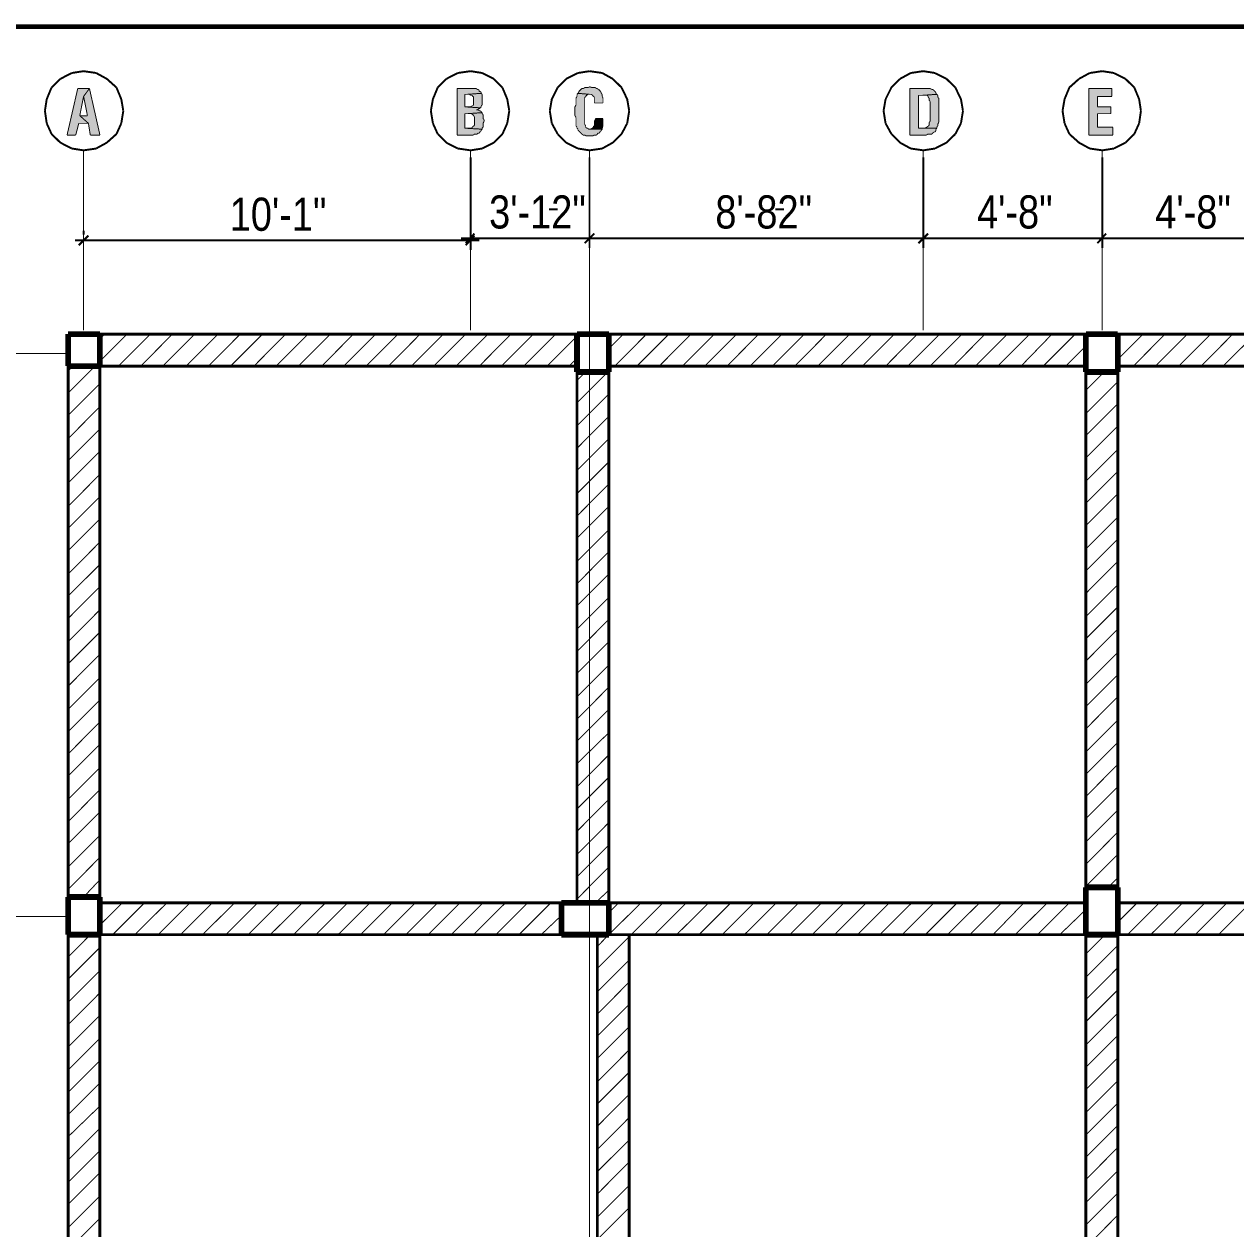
# Model space of a CAD drawing. Header units: millimetres. Extents: x 5 to 350, y 3 to 213.
# Drawn here: x 71.5 to 177.5, y 107.3 to 212.7 of the extents above; entities that cross this region are included whole.
import ezdxf

# ---------------------------------------------------------------- set-up
doc = ezdxf.new("R2010")
doc.units = ezdxf.units.MM
for name, color, linetype in [('H', 251, 'Continuous'), ('P', 255, 'Continuous'), ('T', 255, 'Continuous')]:
    doc.layers.add(name, color=color, linetype=linetype)
doc.styles.get("Standard").update_dxf_attribs({"font": 'arial.ttf'})

msp = doc.modelspace()

# ---------------------------------------------------------------- hatches: boundary and pattern name
at = {"layer": 'H', "linetype": 'Continuous'}
for points in [[(75.265, 203.024), (76.2, 207.098), (77.223, 207.098), (76.712, 206.41), (76.376, 204.717), (77.135, 204.047), (76.288, 204.047), (76.024, 203.024), (75.265, 203.024)], [(77.294, 203.024), (77.135, 204.047), (76.376, 204.717), (77.047, 204.717), (76.712, 206.41), (77.223, 207.098), (78.14, 203.024), (77.294, 203.024)], [(109.396, 203.024), (109.396, 207.098), (111.09, 207.098), (111.16, 207.01), (111.248, 207.01), (111.337, 206.922), (111.337, 206.834), (111.425, 206.834), (111.513, 206.763), (111.513, 206.675), (110.314, 206.587), (110.067, 206.587), (110.067, 205.493), (111.425, 205.405), (111.337, 205.317), (111.248, 205.317), (111.16, 205.228), (111.248, 205.228), (111.337, 205.14), (111.425, 205.14), (111.584, 204.982), (110.314, 204.893), (110.067, 204.893), (110.067, 203.623), (111.584, 203.535), (111.513, 203.447), (111.513, 203.376), (111.425, 203.376), (111.425, 203.288), (111.337, 203.2), (111.248, 203.2), (111.16, 203.112), (110.913, 203.112), (110.825, 203.024), (109.396, 203.024)], [(121.408, 205.828), (121.408, 206.34), (121.162, 206.587), (120.985, 206.587), (119.98, 206.675), (120.05, 206.763), (120.05, 206.834), (120.315, 207.098), (120.474, 207.098), (120.562, 207.186), (120.897, 207.186), (120.985, 207.257), (121.162, 207.186), (121.497, 207.186), (121.585, 207.098), (121.673, 207.098), (121.744, 207.01), (121.832, 207.01), (121.832, 206.922), (121.92, 206.922), (121.92, 206.834), (122.008, 206.763), (122.008, 206.675), (122.096, 206.587), (122.096, 206.41), (122.167, 206.252), (122.167, 205.828), (121.408, 205.828)], [(149.013, 203.024), (149.013, 207.098), (150.795, 207.098), (150.954, 207.01), (151.042, 207.01), (151.306, 206.763), (151.306, 206.675), (151.377, 206.587), (150.107, 206.498), (149.772, 206.498), (149.772, 203.623), (151.377, 203.623), (151.306, 203.535), (151.306, 203.376), (151.218, 203.288), (151.13, 203.288), (150.954, 203.112), (150.618, 203.112), (150.46, 203.024), (149.013, 203.024)], [(164.677, 203.024), (164.677, 207.098), (166.705, 207.098), (166.705, 206.41), (165.435, 206.41), (165.435, 205.493), (166.617, 205.493), (166.617, 204.893), (165.435, 204.893), (165.435, 203.712), (166.793, 203.712), (166.793, 203.024), (164.677, 203.024)], [(111.425, 205.405), (110.067, 205.493), (110.578, 205.493), (110.666, 205.564), (110.737, 205.564), (110.825, 205.652), (110.825, 206.41), (110.737, 206.41), (110.737, 206.498), (110.578, 206.498), (110.49, 206.587), (110.314, 206.587), (111.513, 206.675), (111.584, 206.587), (111.584, 205.652), (111.513, 205.564), (111.513, 205.493), (111.425, 205.405)], [(120.65, 202.953), (120.562, 203.024), (120.403, 203.024), (119.98, 203.447), (119.98, 203.535), (119.892, 203.623), (119.892, 203.712), (119.803, 203.8), (119.803, 204.558), (119.715, 204.717), (119.715, 205.493), (119.803, 205.652), (119.803, 206.252), (119.892, 206.41), (119.892, 206.587), (119.98, 206.675), (120.985, 206.587), (120.826, 206.587), (120.65, 206.41), (120.65, 206.34), (120.562, 206.34), (120.562, 203.958), (120.65, 203.87), (120.65, 203.712), (120.738, 203.623), (120.826, 203.623), (120.897, 203.535), (122.096, 203.535), (122.008, 203.447), (122.008, 203.376), (121.92, 203.376), (121.92, 203.288), (121.832, 203.2), (121.744, 203.2), (121.585, 203.024), (121.408, 203.024), (121.32, 202.953), (120.65, 202.953)], [(150.372, 203.623), (150.46, 203.712), (150.53, 203.712), (150.707, 203.87), (150.707, 204.135), (150.795, 204.223), (150.795, 205.987), (150.707, 206.075), (150.707, 206.252), (150.618, 206.34), (150.618, 206.41), (150.53, 206.498), (150.107, 206.498), (151.377, 206.587), (151.465, 206.498), (151.465, 206.34), (151.553, 206.252), (151.553, 204.135), (151.465, 203.958), (151.465, 203.8), (151.377, 203.712), (151.377, 203.623), (150.372, 203.623)], [(111.584, 203.535), (110.067, 203.623), (110.666, 203.623), (110.913, 203.87), (110.913, 204.646), (110.825, 204.717), (110.825, 204.805), (110.737, 204.805), (110.666, 204.893), (110.314, 204.893), (111.584, 204.982), (111.584, 204.893), (111.672, 204.805), (111.672, 204.47), (111.76, 204.382), (111.76, 204.223), (111.672, 204.047), (111.672, 203.712), (111.584, 203.623), (111.584, 203.535)], [(121.073, 203.535), (121.25, 203.623), (121.32, 203.712), (121.32, 203.8), (121.408, 203.8), (121.408, 204.223), (121.497, 204.382), (121.497, 204.47), (122.167, 204.47), (122.167, 203.8), (122.096, 203.623), (122.096, 203.535), (121.073, 203.535)]]:
    msp.add_hatch(color=256, dxfattribs=at).paths.add_polyline_path(points)

# ---------------------------------------------------------------- linework, layer by layer
at = {"layer": 'P'}
for points, const_width in [([(5.256, 212.513), (350.273, 212.513)], 0.423), ([(5.256, 212.513), (350.273, 212.513)], 0.423), ([(74.683, 207.945), (73.907, 207.186)], 0.169), ([(75.688, 208.456), (74.683, 207.945)], 0.169), ([(76.712, 208.615), (75.688, 208.456)], 0.169), ([(77.805, 208.456), (76.712, 208.615)], 0.169), ([(78.74, 207.945), (77.805, 208.456)], 0.169), ([(79.587, 207.186), (78.74, 207.945)], 0.169), ([(108.462, 207.945), (107.703, 207.186)], 0.169), ([(109.467, 208.456), (108.462, 207.945)], 0.169), ([(110.578, 208.615), (109.467, 208.456)], 0.169), ([(111.584, 208.456), (110.578, 208.615)], 0.169), ([(112.607, 207.945), (111.584, 208.456)], 0.169), ([(113.365, 207.186), (112.607, 207.945)], 0.169), ([(118.957, 207.945), (118.198, 207.186)], 0.169), ([(119.98, 208.456), (118.957, 207.945)], 0.169), ([(120.985, 208.615), (119.98, 208.456)], 0.169), ([(122.096, 208.456), (120.985, 208.615)], 0.169), ([(123.014, 207.945), (122.096, 208.456)], 0.169), ([(123.79, 207.186), (123.014, 207.945)], 0.169), ([(148.167, 207.945), (147.408, 207.186)], 0.169), ([(149.102, 208.456), (148.167, 207.945)], 0.169), ([(150.195, 208.615), (149.102, 208.456)], 0.169), ([(151.218, 208.456), (150.195, 208.615)], 0.169), ([(152.224, 207.945), (151.218, 208.456)], 0.169), ([(153, 207.186), (152.224, 207.945)], 0.169), ([(163.83, 207.945), (162.983, 207.186)], 0.169), ([(164.765, 208.456), (163.83, 207.945)], 0.169), ([(165.858, 208.615), (164.765, 208.456)], 0.169), ([(166.882, 208.456), (165.858, 208.615)], 0.169), ([(167.887, 207.945), (166.882, 208.456)], 0.169), ([(168.663, 207.186), (167.887, 207.945)], 0.169), ([(73.907, 207.186), (73.484, 206.163)], 0.169), ([(76.2, 207.098), (75.265, 203.024)], 0.085), ([(77.223, 207.098), (76.2, 207.098)], 0.085), ([(76.712, 206.41), (77.223, 207.098)], 0.085), ([(77.223, 207.098), (76.712, 206.41)], 0.085), ([(78.14, 203.024), (77.223, 207.098)], 0.085), ([(80.01, 206.163), (79.587, 207.186)], 0.169), ([(107.703, 207.186), (107.28, 206.163)], 0.169), ([(110.578, 207.098), (109.396, 207.098)], 0.085), ([(109.396, 207.098), (109.396, 203.024)], 0.085), ([(110.737, 207.098), (110.578, 207.098)], 0.085), ([(110.825, 207.098), (110.737, 207.098)], 0.085), ([(110.913, 207.098), (110.825, 207.098)], 0.085), ([(111.09, 207.098), (110.913, 207.098)], 0.085), ([(111.16, 207.01), (111.09, 207.098)], 0.085), ([(111.248, 207.01), (111.16, 207.01)], 0.085), ([(111.337, 206.922), (111.248, 207.01)], 0.085), ([(111.337, 206.834), (111.337, 206.922)], 0.085), ([(111.425, 206.834), (111.337, 206.834)], 0.085), ([(111.513, 206.763), (111.425, 206.834)], 0.085), ([(111.513, 206.675), (111.513, 206.763)], 0.085), ([(113.788, 206.163), (113.365, 207.186)], 0.169), ([(118.198, 207.186), (117.687, 206.163)], 0.169), ([(120.05, 206.763), (119.98, 206.675)], 0.085), ([(120.138, 206.922), (120.05, 206.834)], 0.085), ([(120.05, 206.834), (120.05, 206.763)], 0.085), ([(120.227, 207.01), (120.138, 206.922)], 0.085), ([(120.315, 207.098), (120.227, 207.01)], 0.085), ([(120.403, 207.098), (120.315, 207.098)], 0.085), ([(120.474, 207.098), (120.403, 207.098)], 0.085), ([(120.562, 207.186), (120.474, 207.098)], 0.085), ([(120.65, 207.186), (120.562, 207.186)], 0.085), ([(120.738, 207.186), (120.65, 207.186)], 0.085), ([(120.897, 207.186), (120.738, 207.186)], 0.085), ([(120.985, 207.257), (120.897, 207.186)], 0.085), ([(121.162, 207.186), (120.985, 207.257)], 0.085), ([(121.25, 207.186), (121.162, 207.186)], 0.085), ([(121.32, 207.186), (121.25, 207.186)], 0.085), ([(121.497, 207.186), (121.32, 207.186)], 0.085), ([(121.585, 207.098), (121.497, 207.186)], 0.085), ([(121.673, 207.098), (121.585, 207.098)], 0.085), ([(121.744, 207.01), (121.673, 207.098)], 0.085), ([(121.832, 207.01), (121.744, 207.01)], 0.085), ([(121.832, 206.922), (121.832, 207.01)], 0.085), ([(121.92, 206.922), (121.832, 206.922)], 0.085), ([(121.92, 206.834), (121.92, 206.922)], 0.085), ([(122.008, 206.763), (121.92, 206.834)], 0.085), ([(122.008, 206.675), (122.008, 206.763)], 0.085), ([(124.284, 206.163), (123.79, 207.186)], 0.169), ([(147.408, 207.186), (146.897, 206.163)], 0.169), ([(150.195, 207.098), (149.013, 207.098)], 0.085), ([(149.013, 207.098), (149.013, 203.024)], 0.085), ([(150.372, 207.098), (150.195, 207.098)], 0.085), ([(150.46, 207.098), (150.372, 207.098)], 0.085), ([(150.618, 207.098), (150.46, 207.098)], 0.085), ([(150.707, 207.098), (150.618, 207.098)], 0.085), ([(150.795, 207.098), (150.707, 207.098)], 0.085), ([(150.954, 207.01), (150.795, 207.098)], 0.085), ([(151.042, 207.01), (150.954, 207.01)], 0.085), ([(151.13, 206.922), (151.042, 207.01)], 0.085), ([(151.218, 206.834), (151.13, 206.922)], 0.085), ([(151.306, 206.763), (151.218, 206.834)], 0.085), ([(151.306, 206.675), (151.306, 206.763)], 0.085), ([(153.494, 206.163), (153, 207.186)], 0.169), ([(162.983, 207.186), (162.56, 206.163)], 0.169), ([(166.705, 207.098), (164.677, 207.098)], 0.085), ([(164.677, 207.098), (164.677, 203.024)], 0.085), ([(166.705, 206.41), (166.705, 207.098)], 0.085), ([(169.086, 206.163), (168.663, 207.186)], 0.169), ([(73.484, 206.163), (73.325, 205.14)], 0.169), ([(76.376, 204.717), (76.712, 206.41)], 0.085), ([(76.712, 206.41), (77.047, 204.717)], 0.085), ([(80.186, 205.14), (80.01, 206.163)], 0.169), ([(107.28, 206.163), (107.103, 205.14)], 0.169), ([(110.067, 205.493), (110.067, 206.587)], 0.085), ([(110.067, 206.587), (110.314, 206.587)], 0.085), ([(111.513, 206.675), (110.314, 206.587)], 0.085), ([(110.314, 206.587), (111.513, 206.675)], 0.085), ([(110.314, 206.587), (110.49, 206.587)], 0.085), ([(110.49, 206.587), (110.578, 206.498)], 0.085), ([(110.578, 206.498), (110.666, 206.498)], 0.085), ([(110.666, 206.498), (110.737, 206.498)], 0.085), ([(110.737, 206.498), (110.737, 206.41)], 0.085), ([(110.737, 206.41), (110.825, 206.41)], 0.085), ([(110.825, 206.41), (110.825, 206.34)], 0.085), ([(110.825, 206.34), (110.825, 206.163)], 0.085), ([(110.825, 206.163), (110.825, 206.075)], 0.085), ([(110.825, 206.075), (110.825, 205.987)], 0.085), ([(110.825, 205.987), (110.825, 205.828)], 0.085), ([(110.825, 205.828), (110.825, 205.74)], 0.085), ([(110.825, 205.74), (110.825, 205.652)], 0.085), ([(111.584, 206.587), (111.513, 206.675)], 0.085), ([(111.584, 206.41), (111.584, 206.587)], 0.085), ([(111.584, 206.34), (111.584, 206.41)], 0.085), ([(111.584, 206.252), (111.584, 206.34)], 0.085), ([(111.584, 206.163), (111.584, 206.252)], 0.085), ([(111.584, 205.987), (111.584, 206.163)], 0.085), ([(111.584, 205.916), (111.584, 205.987)], 0.085), ([(111.584, 205.74), (111.584, 205.916)], 0.085), ([(111.584, 205.652), (111.584, 205.74)], 0.085), ([(113.965, 205.14), (113.788, 206.163)], 0.169), ([(117.687, 206.163), (117.51, 205.14)], 0.169), ([(119.892, 206.41), (119.803, 206.252)], 0.085), ([(119.803, 206.252), (119.803, 206.163)], 0.085), ([(119.803, 206.163), (119.803, 206.075)], 0.085), ([(119.803, 206.075), (119.803, 205.987)], 0.085), ([(119.803, 205.987), (119.803, 205.916)], 0.085), ([(119.803, 205.916), (119.803, 205.828)], 0.085), ([(119.803, 205.828), (119.803, 205.74)], 0.085), ([(119.803, 205.74), (119.803, 205.652)], 0.085), ([(119.98, 206.675), (119.892, 206.587)], 0.085), ([(119.892, 206.587), (119.892, 206.498)], 0.085), ([(119.892, 206.498), (119.892, 206.41)], 0.085), ([(120.985, 206.587), (119.98, 206.675)], 0.085), ([(119.98, 206.675), (120.985, 206.587)], 0.085), ([(120.562, 206.252), (120.562, 206.34)], 0.085), ([(120.562, 206.34), (120.65, 206.34)], 0.085), ([(120.562, 206.163), (120.562, 206.252)], 0.085), ([(120.562, 206.075), (120.562, 206.163)], 0.085), ([(120.562, 205.916), (120.562, 206.075)], 0.085), ([(120.562, 205.828), (120.562, 205.916)], 0.085), ([(120.562, 205.74), (120.562, 205.828)], 0.085), ([(120.562, 205.564), (120.562, 205.74)], 0.085), ([(120.65, 206.41), (120.738, 206.498)], 0.085), ([(120.65, 206.34), (120.65, 206.41)], 0.085), ([(120.738, 206.498), (120.826, 206.587)], 0.085), ([(120.826, 206.587), (120.897, 206.587)], 0.085), ([(120.897, 206.587), (120.985, 206.587)], 0.085), ([(120.985, 206.587), (121.073, 206.587)], 0.085), ([(121.073, 206.587), (121.162, 206.587)], 0.085), ([(121.162, 206.587), (121.25, 206.498)], 0.085), ([(121.25, 206.498), (121.32, 206.41)], 0.085), ([(121.32, 206.41), (121.408, 206.34)], 0.085), ([(121.408, 206.34), (121.408, 206.163)], 0.085), ([(121.408, 206.163), (121.408, 206.075)], 0.085), ([(121.408, 206.075), (121.408, 205.987)], 0.085), ([(121.408, 205.987), (121.408, 205.828)], 0.085), ([(121.408, 205.828), (122.167, 205.828)], 0.085), ([(122.096, 206.587), (122.008, 206.675)], 0.085), ([(122.096, 206.498), (122.096, 206.587)], 0.085), ([(122.096, 206.41), (122.096, 206.498)], 0.085), ([(122.167, 206.252), (122.096, 206.41)], 0.085), ([(122.167, 206.163), (122.167, 206.252)], 0.085), ([(122.167, 206.075), (122.167, 206.163)], 0.085), ([(122.167, 205.916), (122.167, 206.075)], 0.085), ([(122.167, 205.828), (122.167, 205.916)], 0.085), ([(124.46, 205.14), (124.284, 206.163)], 0.169), ([(146.897, 206.163), (146.72, 205.14)], 0.169), ([(149.772, 203.623), (149.772, 206.498)], 0.085), ([(149.772, 206.498), (150.107, 206.498)], 0.085), ([(151.377, 206.587), (150.107, 206.498)], 0.085), ([(150.107, 206.498), (151.377, 206.587)], 0.085), ([(150.107, 206.498), (150.195, 206.498)], 0.085), ([(150.195, 206.498), (150.372, 206.498)], 0.085), ([(150.372, 206.498), (150.46, 206.498)], 0.085), ([(150.46, 206.498), (150.53, 206.498)], 0.085), ([(150.53, 206.498), (150.618, 206.41)], 0.085), ([(150.618, 206.41), (150.618, 206.34)], 0.085), ([(150.618, 206.34), (150.707, 206.252)], 0.085), ([(150.707, 206.252), (150.707, 206.075)], 0.085), ([(150.707, 206.075), (150.795, 205.987)], 0.085), ([(150.795, 205.987), (150.795, 205.916)], 0.085), ([(150.795, 205.916), (150.795, 205.828)], 0.085), ([(150.795, 205.828), (150.795, 205.74)], 0.085), ([(150.795, 205.74), (150.795, 205.652)], 0.085), ([(151.377, 206.587), (151.306, 206.675)], 0.085), ([(151.465, 206.498), (151.377, 206.587)], 0.085), ([(151.465, 206.41), (151.465, 206.498)], 0.085), ([(151.465, 206.34), (151.465, 206.41)], 0.085), ([(151.553, 206.252), (151.465, 206.34)], 0.085), ([(151.553, 206.163), (151.553, 206.252)], 0.085), ([(151.553, 206.075), (151.553, 206.163)], 0.085), ([(151.553, 205.987), (151.553, 206.075)], 0.085), ([(151.553, 205.916), (151.553, 205.987)], 0.085), ([(151.553, 205.74), (151.553, 205.916)], 0.085), ([(151.553, 205.652), (151.553, 205.74)], 0.085), ([(153.67, 205.14), (153.494, 206.163)], 0.169), ([(162.56, 206.163), (162.384, 205.14)], 0.169), ([(165.435, 205.493), (165.435, 206.41)], 0.085), ([(165.435, 206.41), (166.705, 206.41)], 0.085), ([(169.245, 205.14), (169.086, 206.163)], 0.169), ([(73.325, 205.14), (73.484, 204.047)], 0.169), ([(77.135, 204.047), (76.376, 204.717)], 0.085), ([(77.047, 204.717), (76.376, 204.717)], 0.085), ([(76.376, 204.717), (77.135, 204.047)], 0.085), ([(80.01, 204.047), (80.186, 205.14)], 0.169), ([(80.186, 205.14), (80.186, 205.14)], 0.169), ([(107.103, 205.14), (107.28, 204.047)], 0.169), ([(110.314, 205.493), (110.067, 205.493)], 0.085), ([(110.067, 205.493), (111.425, 205.405)], 0.085), ([(111.425, 205.405), (110.067, 205.493)], 0.085), ([(110.067, 203.623), (110.067, 204.893)], 0.085), ([(110.067, 204.893), (110.314, 204.893)], 0.085), ([(110.49, 205.493), (110.314, 205.493)], 0.085), ([(111.584, 204.982), (110.314, 204.893)], 0.085), ([(110.314, 204.893), (111.584, 204.982)], 0.085), ([(110.314, 204.893), (110.49, 204.893)], 0.085), ([(110.578, 205.493), (110.49, 205.493)], 0.085), ([(110.49, 204.893), (110.578, 204.893)], 0.085), ([(110.666, 205.564), (110.578, 205.493)], 0.085), ([(110.578, 204.893), (110.666, 204.893)], 0.085), ([(110.737, 205.564), (110.666, 205.564)], 0.085), ([(110.666, 204.893), (110.737, 204.805)], 0.085), ([(110.825, 205.652), (110.737, 205.564)], 0.085), ([(110.737, 204.805), (110.825, 204.805)], 0.085), ([(110.825, 204.805), (110.825, 204.717)], 0.085), ([(110.825, 204.717), (110.913, 204.646)], 0.085), ([(110.913, 204.646), (110.913, 204.558)], 0.085), ([(111.248, 205.228), (111.09, 205.228)], 0.085), ([(111.09, 205.228), (111.16, 205.228)], 0.085), ([(111.16, 205.228), (111.248, 205.317)], 0.085), ([(111.248, 205.317), (111.337, 205.317)], 0.085), ([(111.337, 205.14), (111.248, 205.228)], 0.085), ([(111.337, 205.317), (111.425, 205.405)], 0.085), ([(111.425, 205.14), (111.337, 205.14)], 0.085), ([(111.425, 205.405), (111.513, 205.493)], 0.085), ([(111.513, 205.07), (111.425, 205.14)], 0.085), ([(111.513, 205.564), (111.584, 205.652)], 0.085), ([(111.513, 205.493), (111.513, 205.564)], 0.085), ([(111.584, 204.982), (111.513, 205.07)], 0.085), ([(111.584, 204.893), (111.584, 204.982)], 0.085), ([(111.672, 204.805), (111.584, 204.893)], 0.085), ([(111.672, 204.717), (111.672, 204.805)], 0.085), ([(111.672, 204.558), (111.672, 204.717)], 0.085), ([(113.788, 204.047), (113.965, 205.14)], 0.169), ([(113.965, 205.14), (113.965, 205.14)], 0.169), ([(117.51, 205.14), (117.687, 204.047)], 0.169), ([(119.803, 205.652), (119.715, 205.493)], 0.085), ([(119.715, 205.493), (119.715, 205.405)], 0.085), ([(119.715, 205.405), (119.715, 205.228)], 0.085), ([(119.715, 205.228), (119.715, 205.14)], 0.085), ([(119.715, 205.14), (119.715, 204.982)], 0.085), ([(119.715, 204.982), (119.715, 204.805)], 0.085), ([(119.715, 204.805), (119.715, 204.717)], 0.085), ([(119.715, 204.717), (119.803, 204.558)], 0.085), ([(120.562, 205.405), (120.562, 205.564)], 0.085), ([(120.562, 205.228), (120.562, 205.405)], 0.085), ([(120.562, 205.14), (120.562, 205.228)], 0.085), ([(120.562, 204.982), (120.562, 205.14)], 0.085), ([(120.562, 204.805), (120.562, 204.982)], 0.085), ([(120.562, 204.646), (120.562, 204.805)], 0.085), ([(120.562, 204.558), (120.562, 204.646)], 0.085), ([(124.284, 204.047), (124.46, 205.14)], 0.169), ([(124.46, 205.14), (124.46, 205.14)], 0.169), ([(146.72, 205.14), (146.897, 204.047)], 0.169), ([(150.795, 205.652), (150.795, 205.564)], 0.085), ([(150.795, 205.564), (150.795, 205.405)], 0.085), ([(150.795, 205.405), (150.795, 205.317)], 0.085), ([(150.795, 205.317), (150.795, 205.14)], 0.085), ([(150.795, 205.14), (150.795, 205.07)], 0.085), ([(150.795, 205.07), (150.795, 204.982)], 0.085), ([(150.795, 204.982), (150.795, 204.805)], 0.085), ([(150.795, 204.805), (150.795, 204.717)], 0.085), ([(150.795, 204.717), (150.795, 204.558)], 0.085), ([(151.553, 205.493), (151.553, 205.652)], 0.085), ([(151.553, 205.405), (151.553, 205.493)], 0.085), ([(151.553, 205.317), (151.553, 205.405)], 0.085), ([(151.553, 205.14), (151.553, 205.317)], 0.085), ([(151.553, 205.07), (151.553, 205.14)], 0.085), ([(151.553, 204.893), (151.553, 205.07)], 0.085), ([(151.553, 204.805), (151.553, 204.893)], 0.085), ([(151.553, 204.646), (151.553, 204.805)], 0.085), ([(151.553, 204.558), (151.553, 204.646)], 0.085), ([(153.494, 204.047), (153.67, 205.14)], 0.169), ([(153.67, 205.14), (153.67, 205.14)], 0.169), ([(162.384, 205.14), (162.56, 204.047)], 0.169), ([(166.617, 205.493), (165.435, 205.493)], 0.085), ([(165.435, 203.712), (165.435, 204.893)], 0.085), ([(165.435, 204.893), (166.617, 204.893)], 0.085), ([(166.617, 204.893), (166.617, 205.493)], 0.085), ([(169.086, 204.047), (169.245, 205.14)], 0.169), ([(169.245, 205.14), (169.245, 205.14)], 0.169), ([(73.484, 204.047), (73.907, 203.112)], 0.169), ([(76.024, 203.024), (76.288, 204.047)], 0.085), ([(76.288, 204.047), (77.135, 204.047)], 0.085), ([(77.135, 204.047), (77.294, 203.024)], 0.085), ([(79.587, 203.112), (80.01, 204.047)], 0.169), ([(107.28, 204.047), (107.703, 203.112)], 0.169), ([(110.402, 203.623), (110.067, 203.623)], 0.085), ([(110.067, 203.623), (111.584, 203.535)], 0.085), ([(111.584, 203.535), (110.067, 203.623)], 0.085), ([(110.578, 203.623), (110.402, 203.623)], 0.085), ([(110.666, 203.623), (110.578, 203.623)], 0.085), ([(110.737, 203.712), (110.666, 203.623)], 0.085), ([(110.825, 203.8), (110.737, 203.712)], 0.085), ([(110.913, 203.87), (110.825, 203.8)], 0.085), ([(110.913, 204.558), (110.913, 204.382)], 0.085), ([(110.913, 204.382), (110.913, 204.294)], 0.085), ([(110.913, 204.294), (110.913, 204.135)], 0.085), ([(110.913, 204.135), (110.913, 204.047)], 0.085), ([(110.913, 204.047), (110.913, 203.958)], 0.085), ([(110.913, 203.958), (110.913, 203.87)], 0.085), ([(111.513, 203.447), (111.584, 203.535)], 0.085), ([(111.584, 203.623), (111.672, 203.712)], 0.085), ([(111.584, 203.535), (111.584, 203.623)], 0.085), ([(111.672, 204.47), (111.672, 204.558)], 0.085), ([(111.76, 204.382), (111.672, 204.47)], 0.085), ([(111.672, 204.047), (111.76, 204.223)], 0.085), ([(111.672, 203.958), (111.672, 204.047)], 0.085), ([(111.672, 203.8), (111.672, 203.958)], 0.085), ([(111.672, 203.712), (111.672, 203.8)], 0.085), ([(111.76, 204.294), (111.76, 204.382)], 0.085), ([(111.76, 204.223), (111.76, 204.294)], 0.085), ([(113.365, 203.112), (113.788, 204.047)], 0.169), ([(117.687, 204.047), (118.198, 203.112)], 0.169), ([(119.803, 204.558), (119.803, 204.47)], 0.085), ([(119.803, 204.47), (119.803, 204.382)], 0.085), ([(119.803, 204.382), (119.803, 204.223)], 0.085), ([(119.803, 204.223), (119.803, 204.135)], 0.085), ([(119.803, 204.135), (119.803, 204.047)], 0.085), ([(119.803, 204.047), (119.803, 203.958)], 0.085), ([(119.803, 203.958), (119.803, 203.87)], 0.085), ([(119.803, 203.87), (119.803, 203.8)], 0.085), ([(119.803, 203.8), (119.892, 203.712)], 0.085), ([(119.892, 203.712), (119.892, 203.623)], 0.085), ([(119.892, 203.623), (119.98, 203.535)], 0.085), ([(119.98, 203.535), (119.98, 203.447)], 0.085), ([(120.562, 204.382), (120.562, 204.558)], 0.085), ([(120.562, 204.294), (120.562, 204.382)], 0.085), ([(120.562, 204.223), (120.562, 204.294)], 0.085), ([(120.562, 204.135), (120.562, 204.223)], 0.085), ([(120.562, 204.047), (120.562, 204.135)], 0.085), ([(120.562, 203.958), (120.562, 204.047)], 0.085), ([(120.65, 203.87), (120.562, 203.958)], 0.085), ([(120.65, 203.8), (120.65, 203.87)], 0.085), ([(120.65, 203.712), (120.65, 203.8)], 0.085), ([(120.738, 203.623), (120.65, 203.712)], 0.085), ([(120.826, 203.623), (120.738, 203.623)], 0.085), ([(120.897, 203.535), (120.826, 203.623)], 0.085), ([(120.985, 203.535), (120.897, 203.535)], 0.085), ([(121.073, 203.535), (120.985, 203.535)], 0.085), ([(120.985, 203.535), (122.096, 203.535)], 0.085), ([(122.096, 203.535), (120.985, 203.535)], 0.085), ([(121.25, 203.623), (121.073, 203.535)], 0.085), ([(121.32, 203.712), (121.25, 203.623)], 0.085), ([(121.408, 203.8), (121.32, 203.8)], 0.085), ([(121.32, 203.8), (121.32, 203.712)], 0.085), ([(121.497, 204.382), (121.408, 204.223)], 0.085), ([(121.408, 204.223), (121.408, 204.135)], 0.085), ([(121.408, 204.135), (121.408, 203.958)], 0.085), ([(121.408, 203.958), (121.408, 203.87)], 0.085), ([(121.408, 203.87), (121.408, 203.8)], 0.085), ([(122.167, 204.47), (121.497, 204.47)], 0.085), ([(121.497, 204.47), (121.497, 204.382)], 0.085), ([(122.008, 203.447), (122.096, 203.535)], 0.085), ([(122.096, 203.623), (122.167, 203.8)], 0.085), ([(122.096, 203.535), (122.096, 203.623)], 0.085), ([(122.167, 204.382), (122.167, 204.47)], 0.085), ([(122.167, 204.294), (122.167, 204.382)], 0.085), ([(122.167, 204.223), (122.167, 204.294)], 0.085), ([(122.167, 204.047), (122.167, 204.223)], 0.085), ([(122.167, 203.958), (122.167, 204.047)], 0.085), ([(122.167, 203.87), (122.167, 203.958)], 0.085), ([(122.167, 203.8), (122.167, 203.87)], 0.085), ([(123.79, 203.112), (124.284, 204.047)], 0.169), ([(146.897, 204.047), (147.408, 203.112)], 0.169), ([(150.107, 203.623), (149.772, 203.623)], 0.085), ([(149.772, 203.623), (151.377, 203.623)], 0.085), ([(151.377, 203.623), (149.772, 203.623)], 0.085), ([(150.195, 203.623), (150.107, 203.623)], 0.085), ([(150.372, 203.623), (150.195, 203.623)], 0.085), ([(150.46, 203.712), (150.372, 203.623)], 0.085), ([(150.53, 203.712), (150.46, 203.712)], 0.085), ([(150.618, 203.8), (150.53, 203.712)], 0.085), ([(150.707, 203.87), (150.618, 203.8)], 0.085), ([(150.795, 204.223), (150.707, 204.135)], 0.085), ([(150.707, 204.135), (150.707, 203.958)], 0.085), ([(150.707, 203.958), (150.707, 203.87)], 0.085), ([(150.795, 204.558), (150.795, 204.47)], 0.085), ([(150.795, 204.47), (150.795, 204.382)], 0.085), ([(150.795, 204.382), (150.795, 204.294)], 0.085), ([(150.795, 204.294), (150.795, 204.223)], 0.085), ([(151.306, 203.535), (151.377, 203.623)], 0.085), ([(151.306, 203.376), (151.306, 203.535)], 0.085), ([(151.377, 203.712), (151.465, 203.8)], 0.085), ([(151.377, 203.623), (151.377, 203.712)], 0.085), ([(151.465, 203.958), (151.553, 204.135)], 0.085), ([(151.465, 203.87), (151.465, 203.958)], 0.085), ([(151.465, 203.8), (151.465, 203.87)], 0.085), ([(151.553, 204.47), (151.553, 204.558)], 0.085), ([(151.553, 204.382), (151.553, 204.47)], 0.085), ([(151.553, 204.294), (151.553, 204.382)], 0.085), ([(151.553, 204.223), (151.553, 204.294)], 0.085), ([(151.553, 204.135), (151.553, 204.223)], 0.085), ([(153, 203.112), (153.494, 204.047)], 0.169), ([(162.56, 204.047), (162.983, 203.112)], 0.169), ([(166.793, 203.712), (165.435, 203.712)], 0.085), ([(166.793, 203.024), (166.793, 203.712)], 0.085), ([(168.663, 203.112), (169.086, 204.047)], 0.169), ([(73.907, 203.112), (74.683, 202.353)], 0.169), ([(75.265, 203.024), (76.024, 203.024)], 0.085), ([(77.294, 203.024), (78.14, 203.024)], 0.085), ([(78.74, 202.353), (79.587, 203.112)], 0.169), ([(107.703, 203.112), (108.462, 202.353)], 0.169), ([(109.396, 203.024), (110.578, 203.024)], 0.085), ([(110.578, 203.024), (110.737, 203.024)], 0.085), ([(110.737, 203.024), (110.825, 203.024)], 0.085), ([(110.825, 203.024), (110.913, 203.112)], 0.085), ([(110.913, 203.112), (111.09, 203.112)], 0.085), ([(111.09, 203.112), (111.16, 203.112)], 0.085), ([(111.16, 203.112), (111.248, 203.2)], 0.085), ([(111.248, 203.2), (111.337, 203.2)], 0.085), ([(111.337, 203.2), (111.425, 203.288)], 0.085), ([(111.425, 203.288), (111.425, 203.376)], 0.085), ([(111.425, 203.376), (111.513, 203.376)], 0.085), ([(111.513, 203.376), (111.513, 203.447)], 0.085), ([(112.607, 202.353), (113.365, 203.112)], 0.169), ([(118.198, 203.112), (118.957, 202.353)], 0.169), ([(119.98, 203.447), (120.05, 203.376)], 0.085), ([(120.05, 203.376), (120.138, 203.288)], 0.085), ([(120.138, 203.288), (120.227, 203.2)], 0.085), ([(120.227, 203.2), (120.315, 203.112)], 0.085), ([(120.315, 203.112), (120.403, 203.024)], 0.085), ([(120.403, 203.024), (120.474, 203.024)], 0.085), ([(120.474, 203.024), (120.562, 203.024)], 0.085), ([(120.562, 203.024), (120.65, 202.953)], 0.085), ([(120.65, 202.953), (120.738, 202.953)], 0.085), ([(120.738, 202.953), (120.897, 202.953)], 0.085), ([(120.897, 202.953), (120.985, 202.953)], 0.085), ([(120.985, 202.953), (121.073, 202.953)], 0.085), ([(121.073, 202.953), (121.162, 202.953)], 0.085), ([(121.162, 202.953), (121.32, 202.953)], 0.085), ([(121.32, 202.953), (121.408, 203.024)], 0.085), ([(121.408, 203.024), (121.497, 203.024)], 0.085), ([(121.497, 203.024), (121.585, 203.024)], 0.085), ([(121.585, 203.024), (121.673, 203.112)], 0.085), ([(121.673, 203.112), (121.744, 203.2)], 0.085), ([(121.744, 203.2), (121.832, 203.2)], 0.085), ([(121.832, 203.2), (121.92, 203.288)], 0.085), ([(121.92, 203.288), (121.92, 203.376)], 0.085), ([(121.92, 203.376), (122.008, 203.376)], 0.085), ([(122.008, 203.376), (122.008, 203.447)], 0.085), ([(123.014, 202.353), (123.79, 203.112)], 0.169), ([(147.408, 203.112), (148.167, 202.353)], 0.169), ([(149.013, 203.024), (150.036, 203.024)], 0.085), ([(150.036, 203.024), (150.107, 203.024)], 0.085), ([(150.107, 203.024), (150.195, 203.024)], 0.085), ([(150.195, 203.024), (150.372, 203.024)], 0.085), ([(150.372, 203.024), (150.46, 203.024)], 0.085), ([(150.46, 203.024), (150.618, 203.112)], 0.085), ([(150.618, 203.112), (150.707, 203.112)], 0.085), ([(150.707, 203.112), (150.795, 203.112)], 0.085), ([(150.795, 203.112), (150.883, 203.112)], 0.085), ([(150.883, 203.112), (150.954, 203.112)], 0.085), ([(150.954, 203.112), (151.042, 203.2)], 0.085), ([(151.042, 203.2), (151.13, 203.288)], 0.085), ([(151.13, 203.288), (151.218, 203.288)], 0.085), ([(151.218, 203.288), (151.306, 203.376)], 0.085), ([(152.224, 202.353), (153, 203.112)], 0.169), ([(162.983, 203.112), (163.83, 202.353)], 0.169), ([(164.677, 203.024), (166.793, 203.024)], 0.085), ([(167.887, 202.353), (168.663, 203.112)], 0.169), ([(74.683, 202.353), (75.688, 201.842)], 0.169), ([(75.688, 201.842), (76.712, 201.683)], 0.169), ([(76.712, 201.683), (77.805, 201.842)], 0.169), ([(76.712, 185.932), (76.712, 201.683)], 0.085), ([(77.805, 201.842), (78.74, 202.353)], 0.169), ([(108.462, 202.353), (109.467, 201.842)], 0.169), ([(109.467, 201.842), (110.578, 201.683)], 0.169), ([(110.578, 201.683), (111.584, 201.842)], 0.169), ([(110.578, 185.932), (110.578, 201.683)], 0.085), ([(111.584, 201.842), (112.607, 202.353)], 0.169), ([(118.957, 202.353), (119.98, 201.842)], 0.169), ([(119.98, 201.842), (120.985, 201.683)], 0.169), ([(120.985, 201.683), (122.096, 201.842)], 0.169), ([(120.985, 30.304), (120.985, 201.683)], 0.085), ([(122.096, 201.842), (123.014, 202.353)], 0.169), ([(148.167, 202.353), (149.102, 201.842)], 0.169), ([(149.102, 201.842), (150.195, 201.683)], 0.169), ([(150.195, 201.683), (151.218, 201.842)], 0.169), ([(150.195, 185.932), (150.195, 201.683)], 0.085), ([(151.218, 201.842), (152.224, 202.353)], 0.169), ([(163.83, 202.353), (164.765, 201.842)], 0.169), ([(164.765, 201.842), (165.858, 201.683)], 0.169), ([(165.858, 201.683), (166.882, 201.842)], 0.169), ([(165.858, 185.932), (165.858, 201.683)], 0.085), ([(166.882, 201.842), (167.887, 202.353)], 0.169), ([(110.578, 201.083), (110.578, 193.128)], 0.169), ([(120.985, 201.083), (120.985, 193.128)], 0.169), ([(120.985, 201.083), (120.985, 193.128)], 0.169), ([(150.195, 201.083), (150.195, 193.128)], 0.169), ([(150.195, 201.083), (150.195, 193.128)], 0.169), ([(165.858, 201.083), (165.858, 193.128)], 0.169), ([(165.858, 201.083), (165.858, 193.128)], 0.169), ([(117.44, 196.515), (118.198, 196.515)], 0.169), ([(137.248, 196.515), (138.007, 196.515)], 0.169), ([(77.135, 194.222), (76.288, 193.375)], 0.169), ([(76.712, 194.31), (76.712, 194.645)], 0.169), ([(109.732, 193.975), (121.832, 193.975)], 0.169), ([(110.913, 194.398), (110.155, 193.552)], 0.169), ([(110.155, 193.375), (110.913, 194.222)], 0.169), ([(120.138, 193.975), (151.042, 193.975)], 0.169), ([(121.408, 194.398), (120.562, 193.552)], 0.169), ([(120.562, 193.552), (121.408, 194.398)], 0.169), ([(149.348, 193.975), (166.617, 193.975)], 0.169), ([(149.772, 193.552), (150.618, 194.398)], 0.169), ([(150.618, 194.398), (149.772, 193.552)], 0.169), ([(165.012, 193.975), (182.28, 193.975)], 0.169), ([(165.435, 193.552), (166.194, 194.398)], 0.169), ([(166.194, 194.398), (165.435, 193.552)], 0.169), ([(75.953, 193.798), (111.337, 193.798)], 0.169), ([(110.578, 193.375), (110.578, 192.952)], 0.169), ([(75.353, 185.596), (78.14, 185.596)], 0.508), ([(75.353, 182.792), (75.353, 185.596)], 0.508), ([(75.353, 185.596), (75.353, 185.596)], 0.508), ([(78.14, 185.596), (78.14, 182.792)], 0.508), ([(78.14, 185.596), (119.892, 185.596)], 0.254), ([(78.14, 185.173), (78.564, 185.596)], 0.085), ([(78.14, 183.215), (80.522, 185.596)], 0.085), ([(79.763, 182.792), (82.55, 185.596)], 0.085), ([(81.703, 182.792), (84.49, 185.596)], 0.085), ([(83.644, 182.792), (86.448, 185.596)], 0.085), ([(85.69, 182.792), (88.477, 185.596)], 0.085), ([(87.63, 182.792), (90.417, 185.596)], 0.085), ([(89.57, 182.792), (92.375, 185.596)], 0.085), ([(91.616, 182.792), (94.403, 185.596)], 0.085), ([(93.557, 182.792), (96.344, 185.596)], 0.085), ([(95.497, 182.792), (98.302, 185.596)], 0.085), ([(97.543, 182.792), (100.33, 185.596)], 0.085), ([(99.483, 182.792), (102.27, 185.596)], 0.085), ([(101.424, 182.792), (104.228, 185.596)], 0.085), ([(103.382, 182.792), (106.168, 185.596)], 0.085), ([(105.41, 182.792), (108.197, 185.596)], 0.085), ([(107.35, 182.792), (110.155, 185.596)], 0.085), ([(109.308, 182.792), (112.095, 185.596)], 0.085), ([(111.337, 182.792), (114.124, 185.596)], 0.085), ([(113.277, 182.792), (116.082, 185.596)], 0.085), ([(115.235, 182.792), (118.022, 185.596)], 0.085), ([(119.892, 185.596), (122.678, 185.596)], 0.508), ([(119.892, 182.28), (119.892, 185.596)], 0.508), ([(119.892, 185.596), (119.892, 185.596)], 0.508), ([(122.678, 185.596), (122.678, 182.28)], 0.508), ([(122.678, 185.596), (164.43, 185.596)], 0.254), ([(122.678, 184.326), (123.948, 185.596)], 0.085), ([(123.19, 182.792), (125.977, 185.596)], 0.085), ([(125.13, 182.792), (127.935, 185.596)], 0.085), ([(127.088, 182.792), (129.875, 185.596)], 0.085), ([(129.117, 182.792), (131.904, 185.596)], 0.085), ([(131.057, 182.792), (133.862, 185.596)], 0.085), ([(133.015, 182.792), (135.802, 185.596)], 0.085), ([(135.043, 182.792), (137.83, 185.596)], 0.085), ([(136.984, 182.792), (139.788, 185.596)], 0.085), ([(138.942, 182.792), (141.728, 185.596)], 0.085), ([(140.97, 182.792), (143.757, 185.596)], 0.085), ([(142.91, 182.792), (145.715, 185.596)], 0.085), ([(144.868, 182.792), (147.655, 185.596)], 0.085), ([(146.897, 182.792), (149.684, 185.596)], 0.085), ([(148.837, 182.792), (151.642, 185.596)], 0.085), ([(150.795, 182.792), (153.582, 185.596)], 0.085), ([(152.823, 182.792), (155.61, 185.596)], 0.085), ([(154.764, 182.792), (157.568, 185.596)], 0.085), ([(156.722, 182.792), (159.508, 185.596)], 0.085), ([(158.75, 182.792), (161.466, 185.596)], 0.085), ([(160.69, 182.792), (163.495, 185.596)], 0.085), ([(164.43, 185.596), (167.217, 185.596)], 0.508), ([(164.43, 182.28), (164.43, 185.596)], 0.508), ([(164.43, 185.596), (164.43, 185.596)], 0.508), ([(167.217, 185.596), (167.217, 182.28)], 0.508), ([(167.217, 185.596), (209.638, 185.596)], 0.254), ([(167.217, 185.42), (167.393, 185.596)], 0.085), ([(167.217, 183.392), (169.422, 185.596)], 0.085), ([(168.575, 182.792), (171.362, 185.596)], 0.085), ([(170.515, 182.792), (173.32, 185.596)], 0.085), ([(172.544, 182.792), (175.348, 185.596)], 0.085), ([(174.502, 182.792), (177.288, 185.596)], 0.085), ([(176.442, 182.792), (179.246, 185.596)], 0.085), ([(117.263, 182.792), (119.892, 185.42)], 0.085), ([(162.648, 182.792), (164.43, 184.573)], 0.085), ([(60.36, 183.903), (75.353, 183.903)], 0.085), ([(119.204, 182.792), (119.892, 183.48)], 0.085), ([(78.14, 182.792), (75.353, 182.792)], 0.508), ([(75.353, 136.313), (75.353, 182.792)], 0.254), ([(75.353, 182.368), (75.777, 182.792)], 0.085), ([(75.353, 180.428), (77.717, 182.792)], 0.085), ([(78.14, 136.313), (78.14, 182.792)], 0.254), ([(78.14, 182.792), (119.892, 182.792)], 0.254), ([(122.678, 182.28), (119.892, 182.28)], 0.508), ([(119.892, 182.28), (119.892, 135.802)], 0.254), ([(122.678, 182.792), (164.43, 182.792)], 0.254), ([(122.678, 182.28), (122.678, 135.802)], 0.254), ([(167.217, 182.28), (164.43, 182.28)], 0.508), ([(164.43, 182.28), (164.43, 137.16)], 0.254), ([(167.217, 182.792), (209.638, 182.792)], 0.254), ([(167.217, 182.28), (167.217, 137.16)], 0.254), ([(75.353, 178.47), (78.14, 181.275)], 0.085), ([(119.892, 181.522), (120.65, 182.28)], 0.085), ([(119.892, 179.582), (122.59, 182.28)], 0.085), ([(164.43, 180.675), (166.035, 182.28)], 0.085), ([(164.43, 178.647), (167.217, 181.434)], 0.085), ([(119.892, 177.553), (122.678, 180.34)], 0.085), ([(75.353, 176.442), (78.14, 179.246)], 0.085), ([(164.43, 176.706), (167.217, 179.493)], 0.085), ([(119.892, 175.595), (122.678, 178.4)], 0.085), ([(75.353, 174.502), (78.14, 177.288)], 0.085), ([(164.43, 174.748), (167.217, 177.553)], 0.085), ([(119.892, 173.655), (122.678, 176.442)], 0.085), ([(75.353, 172.544), (78.14, 175.348)], 0.085), ([(164.43, 172.72), (167.217, 175.507)], 0.085), ([(119.892, 171.626), (122.678, 174.413)], 0.085), ([(75.353, 170.515), (78.14, 173.32)], 0.085), ([(164.43, 170.78), (167.217, 173.567)], 0.085), ([(119.892, 169.668), (122.678, 172.473)], 0.085), ([(75.353, 168.575), (78.14, 171.362)], 0.085), ([(164.43, 168.822), (167.217, 171.626)], 0.085), ([(119.892, 167.728), (122.678, 170.515)], 0.085), ([(75.353, 166.617), (78.14, 169.422)], 0.085), ([(164.43, 166.793), (167.217, 169.58)], 0.085), ([(119.892, 165.7), (122.678, 168.487)], 0.085), ([(164.43, 164.853), (167.217, 167.64)], 0.085), ([(75.353, 164.588), (78.14, 167.393)], 0.085), ([(119.892, 163.742), (122.678, 166.546)], 0.085), ([(75.353, 162.648), (78.14, 165.435)], 0.085), ([(164.43, 162.895), (167.217, 165.7)], 0.085), ([(119.892, 161.802), (122.678, 164.588)], 0.085), ([(75.353, 160.69), (78.14, 163.495)], 0.085), ([(164.43, 160.867), (167.217, 163.654)], 0.085), ([(119.892, 159.773), (122.678, 162.56)], 0.085), ([(75.353, 158.662), (78.14, 161.466)], 0.085), ([(164.43, 158.926), (167.217, 161.713)], 0.085), ([(119.892, 157.815), (122.678, 160.62)], 0.085), ([(75.353, 156.722), (78.14, 159.508)], 0.085), ([(164.43, 156.968), (167.217, 159.773)], 0.085), ([(119.892, 155.875), (122.678, 158.662)], 0.085), ([(75.353, 154.764), (78.14, 157.568)], 0.085), ([(164.43, 154.94), (167.217, 157.727)], 0.085), ([(119.892, 153.846), (122.678, 156.633)], 0.085), ([(75.353, 152.735), (78.14, 155.54)], 0.085), ([(164.43, 153), (167.217, 155.787)], 0.085), ([(119.892, 151.888), (122.678, 154.693)], 0.085), ([(164.43, 151.042), (167.217, 153.846)], 0.085), ([(75.353, 150.795), (78.14, 153.582)], 0.085), ([(119.892, 149.948), (122.678, 152.735)], 0.085), ([(75.353, 148.837), (78.14, 151.642)], 0.085), ([(164.43, 149.013), (167.217, 151.8)], 0.085), ([(119.892, 147.99), (122.678, 150.707)], 0.085), ([(75.353, 146.897), (78.14, 149.684)], 0.085), ([(164.43, 147.073), (167.217, 149.86)], 0.085), ([(119.892, 145.962), (122.678, 148.766)], 0.085), ([(75.353, 144.868), (78.14, 147.655)], 0.085), ([(164.43, 145.115), (167.217, 147.92)], 0.085), ([(119.892, 144.022), (122.678, 146.808)], 0.085), ([(75.353, 142.91), (78.14, 145.715)], 0.085), ([(164.43, 143.175), (167.217, 145.962)], 0.085), ([(119.892, 142.064), (122.678, 144.868)], 0.085), ([(75.353, 140.97), (78.14, 143.757)], 0.085), ([(164.43, 141.146), (167.217, 143.933)], 0.085), ([(119.892, 140.035), (122.678, 142.84)], 0.085), ([(75.353, 138.942), (78.14, 141.728)], 0.085), ([(164.43, 139.188), (167.217, 141.993)], 0.085), ([(119.892, 138.095), (122.678, 140.882)], 0.085), ([(164.43, 137.248), (167.217, 140.035)], 0.085), ([(75.353, 136.984), (78.14, 139.788)], 0.085), ([(119.892, 136.137), (122.678, 138.942)], 0.085), ([(76.712, 136.313), (78.14, 137.83)], 0.085), ([(166.37, 137.16), (167.217, 138.007)], 0.085), ([(121.497, 135.802), (122.678, 136.913)], 0.085), ([(164.43, 137.16), (167.217, 137.16)], 0.508), ([(164.43, 133.015), (164.43, 137.16)], 0.508), ([(164.43, 137.16), (164.43, 137.16)], 0.508), ([(167.217, 137.16), (167.217, 133.015)], 0.508), ([(75.353, 136.313), (78.14, 136.313)], 0.508), ([(75.353, 133.015), (75.353, 136.313)], 0.508), ([(75.353, 136.313), (75.353, 136.313)], 0.508), ([(78.14, 136.313), (78.14, 133.015)], 0.508), ([(78.14, 135.802), (118.533, 135.802)], 0.254), ([(78.14, 133.862), (80.098, 135.802)], 0.085), ([(79.252, 133.015), (82.038, 135.802)], 0.085), ([(81.192, 133.015), (83.996, 135.802)], 0.085), ([(83.22, 133.015), (86.025, 135.802)], 0.085), ([(85.178, 133.015), (87.965, 135.802)], 0.085), ([(87.118, 133.015), (89.923, 135.802)], 0.085), ([(89.147, 133.015), (91.952, 135.802)], 0.085), ([(91.105, 133.015), (93.892, 135.802)], 0.085), ([(93.045, 133.015), (95.85, 135.802)], 0.085), ([(95.074, 133.015), (97.878, 135.802)], 0.085), ([(97.032, 133.015), (99.818, 135.802)], 0.085), ([(98.972, 133.015), (101.776, 135.802)], 0.085), ([(100.93, 133.015), (103.717, 135.802)], 0.085), ([(102.958, 133.015), (105.745, 135.802)], 0.085), ([(104.898, 133.015), (107.703, 135.802)], 0.085), ([(106.856, 133.015), (109.643, 135.802)], 0.085), ([(108.885, 133.015), (111.672, 135.802)], 0.085), ([(110.825, 133.015), (113.63, 135.802)], 0.085), ([(112.783, 133.015), (115.57, 135.802)], 0.085), ([(114.812, 133.015), (117.598, 135.802)], 0.085), ([(118.533, 133.015), (118.533, 135.802)], 0.508), ([(118.533, 135.802), (122.678, 135.802)], 0.508), ([(122.678, 135.802), (122.678, 133.015)], 0.508), ([(122.678, 135.802), (122.678, 135.802)], 0.508), ([(122.678, 135.802), (164.43, 135.802)], 0.254), ([(122.678, 134.955), (123.525, 135.802)], 0.085), ([(122.678, 133.015), (125.483, 135.802)], 0.085), ([(124.636, 133.015), (127.423, 135.802)], 0.085), ([(126.665, 133.015), (129.452, 135.802)], 0.085), ([(128.605, 133.015), (131.41, 135.802)], 0.085), ([(130.563, 133.015), (133.35, 135.802)], 0.085), ([(132.592, 133.015), (135.378, 135.802)], 0.085), ([(134.532, 133.015), (137.336, 135.802)], 0.085), ([(136.49, 133.015), (139.277, 135.802)], 0.085), ([(138.518, 133.015), (141.305, 135.802)], 0.085), ([(140.458, 133.015), (143.263, 135.802)], 0.085), ([(142.416, 133.015), (145.203, 135.802)], 0.085), ([(144.445, 133.015), (147.232, 135.802)], 0.085), ([(146.385, 133.015), (149.19, 135.802)], 0.085), ([(148.343, 133.015), (151.13, 135.802)], 0.085), ([(150.372, 133.015), (153.158, 135.802)], 0.085), ([(152.312, 133.015), (155.116, 135.802)], 0.085), ([(154.27, 133.015), (157.057, 135.802)], 0.085), ([(156.298, 133.015), (158.997, 135.802)], 0.085), ([(158.238, 133.015), (161.043, 135.802)], 0.085), ([(160.196, 133.015), (162.983, 135.802)], 0.085), ([(167.217, 135.802), (209.638, 135.802)], 0.254), ([(167.217, 134.108), (168.91, 135.802)], 0.085), ([(168.063, 133.015), (170.85, 135.802)], 0.085), ([(170.092, 133.015), (172.896, 135.802)], 0.085), ([(172.05, 133.015), (174.837, 135.802)], 0.085), ([(173.99, 133.015), (176.777, 135.802)], 0.085), ([(176.018, 133.015), (178.823, 135.802)], 0.085), ([(60.36, 134.62), (75.353, 134.62)], 0.085), ([(116.752, 133.015), (118.533, 134.708)], 0.085), ([(162.137, 133.015), (164.43, 135.22)], 0.085), ([(78.14, 133.015), (75.353, 133.015)], 0.508), ([(75.353, 96.696), (75.353, 133.015)], 0.254), ([(75.353, 131.057), (77.294, 133.015)], 0.085), ([(78.14, 96.696), (78.14, 133.015)], 0.254), ([(78.14, 133.015), (118.533, 133.015)], 0.254), ([(122.678, 133.015), (118.533, 133.015)], 0.508), ([(121.673, 133.015), (121.673, 93.892)], 0.254), ([(121.673, 131.992), (122.678, 133.015)], 0.085), ([(121.673, 130.052), (124.46, 132.838)], 0.085), ([(122.678, 133.015), (164.43, 133.015)], 0.254), ([(124.46, 133.015), (124.46, 93.892)], 0.254), ([(164.165, 133.015), (164.43, 133.262)], 0.085), ([(167.217, 133.015), (164.43, 133.015)], 0.508), ([(164.43, 133.015), (164.43, 93.892)], 0.254), ([(164.43, 131.322), (166.123, 133.015)], 0.085), ([(167.217, 133.015), (209.638, 133.015)], 0.254), ([(167.217, 133.015), (167.217, 93.892)], 0.254), ([(75.353, 129.117), (78.14, 131.904)], 0.085), ([(164.43, 129.293), (167.217, 132.08)], 0.085), ([(121.673, 128.023), (124.46, 130.81)], 0.085), ([(75.353, 127.088), (78.14, 129.875)], 0.085), ([(164.43, 127.335), (167.217, 130.14)], 0.085), ([(121.673, 126.065), (124.46, 128.87)], 0.085), ([(75.353, 125.13), (78.14, 127.935)], 0.085), ([(164.43, 125.395), (167.217, 128.182)], 0.085), ([(121.673, 124.125), (124.46, 126.912)], 0.085), ([(164.43, 123.366), (167.217, 126.153)], 0.085), ([(75.353, 123.19), (78.14, 125.977)], 0.085), ([(121.673, 122.167), (124.46, 124.972)], 0.085), ([(164.43, 121.408), (167.217, 124.213)], 0.085), ([(75.353, 121.162), (78.14, 123.948)], 0.085), ([(75.353, 119.204), (78.14, 122.008)], 0.085), ([(121.673, 120.138), (124.46, 122.943)], 0.085), ([(164.43, 119.468), (167.217, 122.255)], 0.085), ([(121.673, 118.198), (124.46, 120.985)], 0.085), ([(75.353, 117.263), (78.14, 120.05)], 0.085), ([(164.43, 117.44), (167.217, 120.227)], 0.085), ([(121.673, 116.24), (124.46, 119.045)], 0.085), ([(75.353, 115.323), (78.14, 118.022)], 0.085), ([(164.43, 115.482), (167.217, 118.286)], 0.085), ([(121.673, 114.212), (124.46, 117.016)], 0.085), ([(75.353, 113.277), (78.14, 116.082)], 0.085), ([(164.43, 113.542), (167.217, 116.328)], 0.085), ([(121.673, 112.272), (124.46, 115.058)], 0.085), ([(75.353, 111.337), (78.14, 114.124)], 0.085), ([(164.43, 111.584), (167.217, 114.388)], 0.085), ([(121.673, 110.314), (124.46, 113.118)], 0.085), ([(164.43, 109.555), (167.217, 112.36)], 0.085), ([(75.353, 109.396), (78.14, 112.183)], 0.085), ([(121.673, 108.285), (124.46, 111.09)], 0.085), ([(164.43, 107.615), (167.217, 110.402)], 0.085), ([(75.353, 107.35), (78.14, 110.155)], 0.085), ([(75.353, 105.41), (78.14, 108.197)], 0.085), ([(121.673, 106.345), (124.46, 109.132)], 0.085), ([(164.43, 105.657), (167.217, 108.462)], 0.085)]:
    msp.add_lwpolyline(points, dxfattribs=dict(at, const_width=const_width))

# ---------------------------------------------------------------- texts
at = {"layer": 'T', "char_height": 2.9, "attachment_point": 7}
for s, insert in [('{\\fArial Narrow|b0|i0|c0|p18;10\'-1"}', (89.5, 194.6)), ('{\\fArial Narrow|b0|i0|c0|p18;3\'-12"}', (112.2, 194.8)), ('{\\fArial Narrow|b0|i0|c0|p18;8\'-82"}', (132, 194.8)), ('{\\fArial Narrow|b0|i0|c0|p18;4\'-8"}', (154.9, 194.8)), ('{\\fArial Narrow|b0|i0|c0|p18;4\'-8"}', (170.5, 194.8))]:
    msp.add_mtext(s, dxfattribs=dict(at, insert=insert))

doc.saveas('drawing.dxf')
